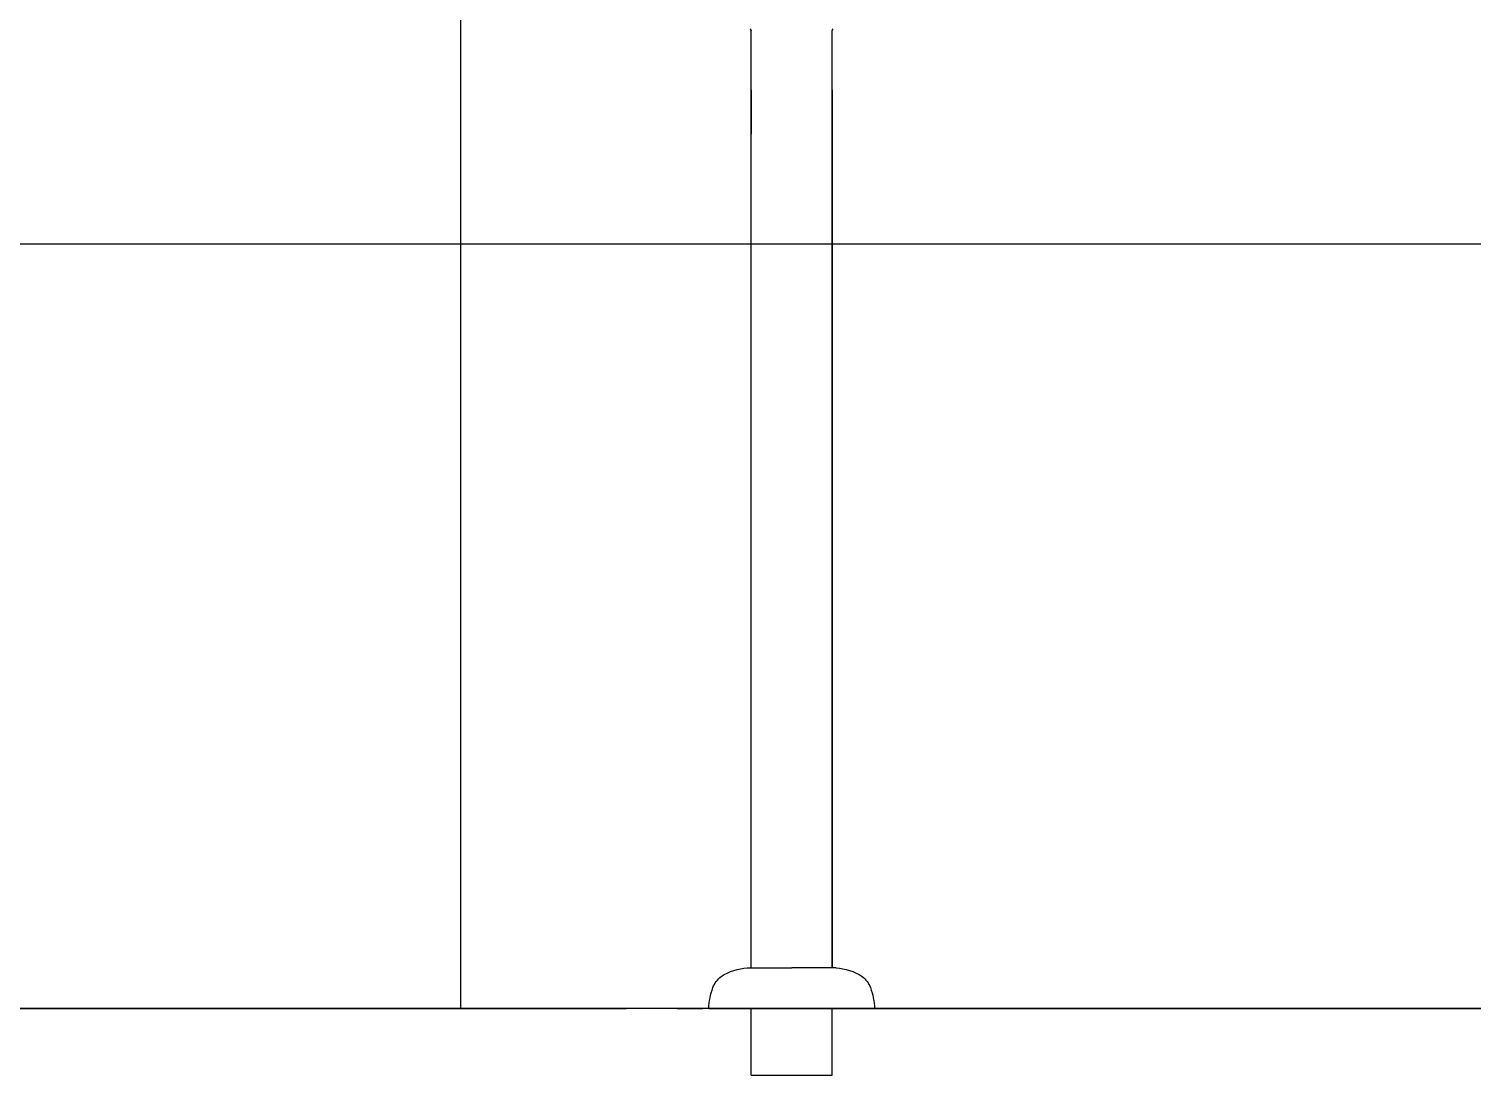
# Model space of a CAD drawing. Header units: millimetres. Extents: x 555 to 100215, y 750 to 17024.
# Drawn here: x 9986 to 10552, y 6250 to 6661 of the extents above; entities that cross this region are included whole.
import ezdxf

# ---------------------------------------------------------------- set-up
doc = ezdxf.new("R2010")
doc.units = ezdxf.units.MM
doc.linetypes.add('CEN', pattern=[35, 30, -2, 1, -2])
for name, color, linetype in [('CEN', 1, 'CEN'), ('ELE', 7, 'Continuous'), ('WAL', 3, 'Continuous')]:
    doc.layers.add(name, color=color, linetype=linetype)

# ---------------------------------------------------------------- blocks, each defined once
blk = doc.blocks.new('zw$606B')
at = {"layer": 'ELE', "color": 8}
for p, q in [((714.29, 369.09, 0), (714.29, 409.67, 0)), ((714.29, 42.07, 0), (714.29, 409.67, 0)), ((746.04, 386.49, 0), (746.04, 409.67, 0)), ((746.04, 42.07, 0), (746.04, 409.67, 0)), ((714.29, 386.49, 0), (714.29, 42.07, 0)), ((746.04, 386.49, 0), (746.04, 369.09, 0)), ((712.77, 42.07, 0), (730.16, 42.07, 0)), ((747.56, 42.07, 0), (730.16, 42.07, 0)), ((762.66, 26.09, 0), (697.66, 26.09, 0)), ((714.29, 0, 0), (714.29, 26.09, 0)), ((746.04, 0, 0), (746.04, 26.09, 0)), ((746.04, 0, 0), (714.29, 0, 0))]:
    blk.add_line(p, q, dxfattribs=at)
for centre, radius, start, end in [((713.36, 409.67, 0), 0.925, 0, 58.7026), ((713.36, 409.67, 0), 0.925, 0, 58.7026), ((746.96, 409.67, 0), 0.925, 121.2974, 180), ((746.96, 409.67, 0), 0.925, 121.2974, 180), ((713.66, 22.09, 0), 20, 92.5641, 123.7923), ((746.66, 22.09, 0), 20, 56.2077, 87.4359), ((727.63, 24.59, 0), 30, 160.9929, 177.134), ((708.59, 30.75, 0), 10, 127.1965, 158.8073), ((751.74, 30.75, 0), 10, 21.1927, 52.8035), ((732.7, 24.59, 0), 30, 2.866, 19.0071)]:
    blk.add_arc(centre, radius, start, end, dxfattribs=at)

msp = doc.modelspace()

# ---------------------------------------------------------------- linework, layer by layer
at = {"color": 8}
for p, q in [((10155.2, 8676.39, 0), (10155.2, 6276.39, 0)), ((7095.2, 6576.39, 0), (11015.2, 6576.39, 0))]:
    msp.add_line(p, q, dxfattribs=at)
at = {"layer": 'CEN', "ltscale": 10}
msp.add_line((6770.2, 6276.39, 0), (11315.2, 6276.39, 0), dxfattribs=at)

# ---------------------------------------------------------------- next in the draw order: block references
at = {"xscale": -1}
msp.add_blockref('zw$606B', (11015.2, 6250.29, 0), dxfattribs=at)

# ---------------------------------------------------------------- next in the draw order: linework, layer by layer
at = {"layer": 'WAL', "elevation": 0}
msp.add_lwpolyline([(7095.2, 8676.39), (11015.2, 8676.39), (11015.2, 6276.39), (7095.2, 6276.39)], dxfattribs=at)

doc.saveas('drawing.dxf')
